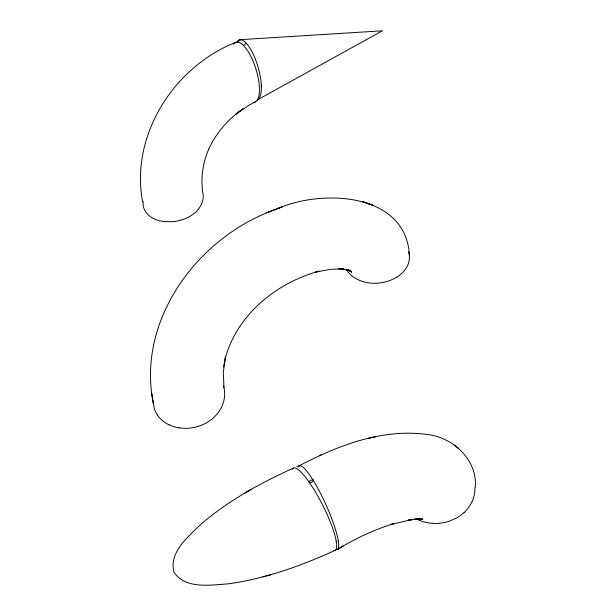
<?xml version="1.0" encoding="UTF-8"?>
<svg xmlns="http://www.w3.org/2000/svg" width="616" height="616" viewBox="0 0 616 616"><rect width="100%" height="100%" fill="white"/><g stroke="black" fill="none" stroke-linecap="round" stroke-linejoin="round"><path stroke-width="0.92" d="M475.375 487.017C477.4 459.96 453.407 437.722 427.797 434.55C382.821 428.166 338.061 445.345 298.929 465.958M143.235 201.432C141.765 210.549 149.804 218.218 158.089 220.289A31.239 19.989 -12.5 0 0 164.996 221.637L172.488 221.675A27.751 17.787 -12.6 0 0 191.222 215.515C199.438 210.618 205.875 200.169 202.179 190.552M223.539 366.997L225.571 356.625L223.269 372.303L223.993 387.787M225.117 358.982C236.675 315.03 276.284 282.736 319.08 271.179L315.454 272.095L330.33 269.323L343.805 268.884L338.338 268.591L349.249 270.216L346.277 269.469L350.766 270.94L347.794 269.793L351.574 271.618L348.695 270.101L351.759 272.226L349.064 270.355M243.343 45.422L246.362 43.266M237.414 42.081L240.802 39.686M337.76 549.256L343.104 546.038L337.029 549.688M293.385 468.129C260.16 483.144 227.72 500.977 200.069 524.978C187.78 537.137 168.361 552.991 174.128 572.433C185.616 589.219 210.164 585.085 227.674 583.906C264.995 578.878 300.816 565.965 334.95 550.435M396.773 277.131L392.585 279.387A31.955 22.184 -4.7 0 1 383.006 282.467A30.53 21.213 -4.7 0 1 360.622 280.804C354.893 278.625 349.634 274.821 346.4 269.538M250.912 489.551L244.737 493.162M342.196 546.577C358.366 537.129 375.514 529.298 393.416 523.754L390.729 524.593L411.734 519.565L408.323 520.104L421.359 518.849L414.691 519.08L418.418 518.965M257.842 99.646L382.421 30.8L240.032 39.686M255.74 101.679L248.294 105.606L235.89 114.129L243.112 108.747C228.236 119.011 215.9 133.11 208.501 149.657L208.755 149.111C203.111 162.07 200.77 176.484 202.525 190.544M235.297 42.527C173.835 67.021 130.253 135.058 142.55 201.532M319.912 455.432L321.198 454.854M296.796 466.797L299.599 465.681M308.778 481.666C317.656 475.598 311.249 485.785 308.778 481.666A46.085 9.356 63.2 0 1 332.093 526.688A46.085 9.356 63.2 0 1 333.757 550.581M269.623 211.658C194.895 240.995 136.228 322.407 153.546 404.473L154.393 408.593A41.488 31.254 -15.6 0 0 157.296 414.838M278.909 208.062C323.184 189.151 406.637 192.585 409.501 256.194M262.878 576.861L266.751 575.791M267.175 575.675L270.84 574.659M375.66 436.752L367.182 438.692M420.197 518.995L422.607 519.134L418.711 518.811L422.722 519.419L418.179 518.403M179.071 427.827L180.819 428.058A33.526 25.325 -16 0 0 205.382 423.438A33.418 25.241 -16 0 0 211.519 419.404C217.086 415.038 221.452 409.039 223.454 402.217A47.047 35.328 -16.5 0 0 223.292 385.431M417.756 518.456L420.828 519.065L418.826 518.657M419.427 520.351L416.478 519.019M169.038 424.794L170.578 425.479A36.952 27.866 -15.9 0 0 179.071 427.827M454.254 445.006L458.666 448.448M151.628 392.715L153.546 404.473L153.392 401.316M336.251 541.449L336.359 542.172M338.276 540.771L338.384 541.487M261.3 85.177L261.33 85.932M298.298 466.774A46.023 8.262 65.6 0 1 325.641 503.996A46.023 8.262 65.6 0 1 336.082 549.68M474.905 487.333A44.406 36.714 0.9 0 1 464.21 512.504M464.141 512.45A41.257 34.134 1.1 0 1 456.456 518.048L449.233 521.213A36.721 30.438 1.4 0 1 419.396 520.397M169.03 424.809A39.932 30.084 -15.7 0 1 157.319 414.83M408.516 251.836A36.614 25.372 -4.9 0 1 396.881 277.215M236.852 42.027A31.385 10.31 73.8 0 1 256.479 62.139A31.385 10.31 73.8 0 1 257.188 99.984M233.479 44.221A31.385 11.05 72.6 0 1 254.993 66.205A31.385 11.05 72.6 0 1 253.769 102.325M292.377 469.277A46.069 9.348 63.2 0 1 308.778 481.681M281.982 206.914L266.99 212.651L281.982 206.914M373.019 205.274L362.809 201.702L373.019 205.274"/></g></svg>
